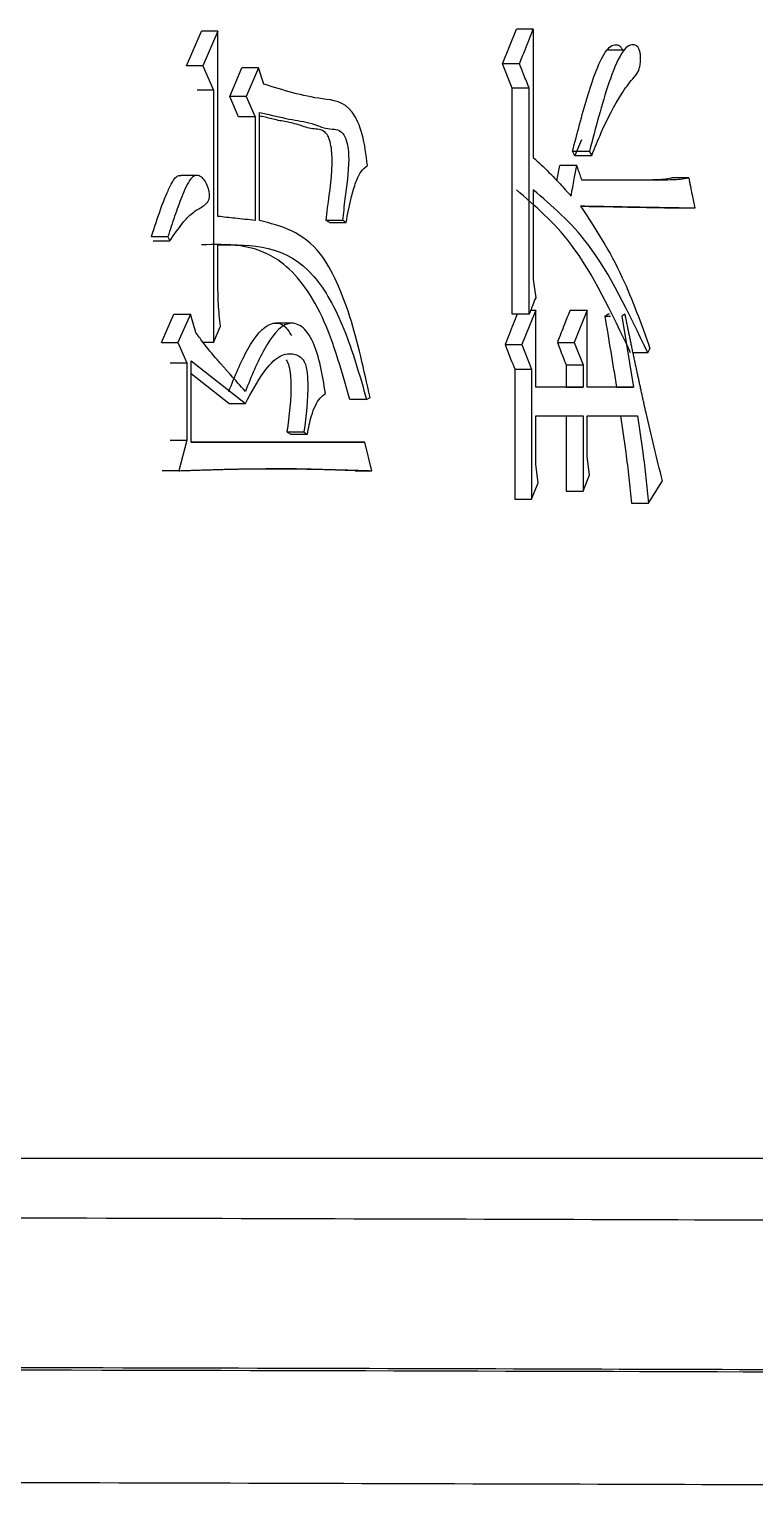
# Model space of a CAD drawing. Header units: millimetres. Extents: x 2223 to 4172, y 741 to 2119.
# Drawn here: x 3169.55 to 3173.41, y 981.24 to 989.01 of the extents above; entities that cross this region are included whole.
import ezdxf

# ---------------------------------------------------------------- set-up
doc = ezdxf.new("R2010")
doc.units = ezdxf.units.MM

msp = doc.modelspace()

# ---------------------------------------------------------------- linework, layer by layer
at = {"color": 7, "linetype": 'Continuous', "lineweight": 25}
for p, q in [((3170.3861, 988.8161), (3170.4663, 988.9999)), ((3170.554, 988.9999), (3170.4663, 988.9999)), ((3170.554, 988.9999), (3170.4736, 988.8161)), ((3170.5539, 988.0156), (3170.554, 988.9999)), ((3172.0672, 988.8269), (3172.1405, 989.0108)), ((3172.2303, 989.0108), (3172.2303, 988.3293)), ((3172.7122, 988.8988), (3172.6207, 988.8988)), ((3170.4736, 988.8161), (3170.3861, 988.8161)), ((3170.4736, 988.8161), (3170.5304, 988.6862)), ((3172.119, 988.6971), (3172.0672, 988.8269)), ((3172.1569, 988.8269), (3172.0672, 988.8269)), ((3170.6165, 988.6538), (3170.6818, 988.8052)), ((3170.7697, 988.8052), (3170.6818, 988.8052)), ((3170.7697, 988.8052), (3170.7043, 988.6538)), ((3170.7977, 988.7187), (3170.7697, 988.8052)), ((3170.5304, 988.6862), (3170.4428, 988.6862)), ((3170.5304, 988.6862), (3170.5303, 987.3449)), ((3172.1189, 987.4964), (3172.119, 988.6971)), ((3172.2087, 988.6971), (3172.119, 988.6971)), ((3172.2087, 987.4964), (3172.2087, 988.6971)), ((3170.7043, 988.6538), (3170.6165, 988.6538)), ((3170.6632, 988.5456), (3170.6165, 988.6538)), ((3170.7043, 988.6538), (3170.751, 988.5456)), ((3170.751, 988.5456), (3170.6632, 988.5456)), ((3170.751, 988.5456), (3170.751, 987.9939)), ((3170.7744, 987.9939), (3170.7744, 988.5672)), ((3172.5289, 988.3616), (3172.4387, 988.3616)), ((3172.4874, 988.4229), (3172.4513, 988.3403)), ((3172.3562, 988.2055), (3172.371, 988.286)), ((3172.4611, 988.286), (3172.371, 988.286)), ((3172.4513, 988.3403), (3172.5415, 988.3402)), ((3170.4448, 988.2334), (3170.3568, 988.2334)), ((3172.4866, 988.2103), (3172.9212, 988.2103)), ((3172.4866, 988.2103), (3172.8305, 988.2103)), ((3172.8305, 988.2103), (3172.9212, 988.2103)), ((3173.0565, 988.2212), (3172.9656, 988.2212)), ((3172.2303, 988.1562), (3172.2303, 987.6803)), ((3173.0892, 988.0589), (3172.9982, 988.0589)), ((3171.217, 987.994), (3171.1285, 987.994)), ((3171.1468, 987.9831), (3171.2353, 987.9831)), ((3170.2881, 987.9074), (3170.2008, 987.9074)), ((3170.2881, 987.9074), (3170.2977, 987.8857)), ((3170.5539, 987.6478), (3170.5539, 987.8641)), ((3172.2303, 987.6803), (3172.2432, 987.5829)), ((3170.2533, 987.3449), (3170.3198, 987.4963)), ((3170.3198, 987.4963), (3170.4072, 987.4963)), ((3170.4072, 987.4963), (3170.3406, 987.3449)), ((3170.4357, 987.399), (3170.4072, 987.4963)), ((3172.2087, 987.4964), (3172.1189, 987.4964)), ((3172.2432, 987.518), (3172.1699, 987.3341)), ((3172.2173, 987.518), (3172.2432, 987.518)), ((3172.2432, 987.107), (3172.2432, 987.518)), ((3172.5162, 987.518), (3172.4484, 987.3449)), ((3172.5162, 987.107), (3172.5162, 987.518)), ((3172.6108, 987.4856), (3172.6275, 987.4964)), ((3172.6348, 987.4964), (3172.6275, 987.4964)), ((3172.7179, 987.4964), (3172.7012, 987.4856)), ((3170.5303, 987.3449), (3170.5681, 987.4314)), ((3170.9472, 987.4478), (3170.8591, 987.4478)), ((3172.6108, 987.4856), (3172.6407, 987.4856)), ((3172.7012, 987.4856), (3172.7638, 987.107)), ((3170.2533, 987.3449), (3170.3406, 987.3449)), ((3170.3406, 987.3449), (3170.3882, 987.2367)), ((3170.5303, 987.3449), (3170.4758, 987.3449)), ((3172.3583, 987.3449), (3172.4484, 987.3449)), ((3172.4484, 987.3449), (3172.495, 987.226)), ((3172.0801, 987.3341), (3172.1699, 987.3341)), ((3172.1699, 987.3341), (3172.2216, 987.2043)), ((3172.8385, 987.2908), (3172.7608, 987.2908)), ((3172.8385, 987.2908), (3172.8509, 987.3124)), ((3170.3008, 987.2367), (3170.3882, 987.2367)), ((3170.3882, 987.2367), (3170.3882, 986.8257)), ((3170.412, 987.2475), (3170.6996, 987.0204)), ((3170.412, 986.8149), (3170.412, 987.2475)), ((3172.1318, 987.2043), (3172.2216, 987.2043)), ((3172.2216, 987.2043), (3172.2216, 986.512)), ((3172.4049, 987.226), (3172.495, 987.226)), ((3172.4049, 987.226), (3172.4049, 987.107)), ((3172.495, 987.226), (3172.495, 987.107)), ((3170.6118, 987.0204), (3170.412, 987.1784)), ((3172.495, 987.107), (3172.2432, 987.107)), ((3172.4049, 987.107), (3172.2432, 987.107)), ((3172.4049, 987.107), (3172.495, 987.107)), ((3172.7638, 987.107), (3172.5162, 987.107)), ((3172.6733, 987.107), (3172.5162, 987.107)), ((3172.6733, 987.107), (3172.7638, 987.107)), ((3171.3443, 987.042), (3171.3624, 987.0528)), ((3170.6118, 987.0204), (3170.6996, 987.0204)), ((3172.2432, 986.9555), (3172.495, 986.9555)), ((3172.2432, 986.6959), (3172.2432, 986.9555)), ((3172.4048, 986.9555), (3172.4048, 986.5553)), ((3172.495, 986.9555), (3172.495, 986.5553)), ((3172.5162, 986.9555), (3172.7846, 986.9555)), ((3172.5162, 986.7392), (3172.5162, 986.9555)), ((3170.3008, 986.8257), (3170.3882, 986.8257)), ((3170.3882, 986.8257), (3170.3454, 986.6634)), ((3171.3352, 986.8149), (3170.412, 986.8149)), ((3170.412, 986.8149), (3171.2466, 986.8149)), ((3171.0108, 986.8689), (3170.9226, 986.8689)), ((3170.9226, 986.8689), (3170.941, 986.8581)), ((3170.941, 986.8581), (3171.0292, 986.8581)), ((3171.0108, 986.8689), (3171.0292, 986.8581)), ((3171.2466, 986.8149), (3171.3352, 986.8149)), ((3171.3714, 986.6634), (3171.3352, 986.8149)), ((3172.5289, 986.6418), (3172.5162, 986.7392)), ((3170.3454, 986.6634), (3170.258, 986.6634)), ((3171.2827, 986.6634), (3171.3714, 986.6634)), ((3172.2561, 986.5985), (3172.2432, 986.6959)), ((3172.495, 986.5553), (3172.5289, 986.6418)), ((3172.2216, 986.512), (3172.2561, 986.5985)), ((3172.8427, 986.4904), (3172.917, 986.6094)), ((3172.1318, 986.512), (3172.2216, 986.512)), ((3172.4048, 986.5553), (3172.495, 986.5553)), ((3172.7521, 986.4904), (3172.8427, 986.4904))]:
    msp.add_line(p, q, dxfattribs=at)
at = {"color": 7, "linetype": 'Continuous', "lineweight": 25, "flags": 128}
for points in [[(3172.2303, 989.0108), (3172.1854, 989.0108), (3172.1405, 989.0108)], [(3172.4513, 988.3402), (3172.4481, 988.3456), (3172.4449, 988.351), (3172.4387, 988.3617)], [(3172.5289, 988.3617), (3172.5352, 988.3509), (3172.5415, 988.3402)], [(3170.2104, 987.8857), (3170.241, 987.8857), (3170.2694, 987.8857), (3170.2977, 987.8857)], [(3172.426, 987.518), (3172.4488, 987.518), (3172.4825, 987.518), (3172.5162, 987.518)], [(3172.1318, 987.2043), (3172.1318, 986.8582), (3172.1318, 986.512)], [(3171.3443, 987.042), (3171.3083, 987.042), (3171.282, 987.042), (3171.2556, 987.042)]]:
    msp.add_lwpolyline(points, dxfattribs=at)
at = {"color": 7, "linetype": 'Continuous', "lineweight": 25}
for points, knots in [([(3172.1569, 988.8269), (3172.1669, 988.8519), (3172.1841, 988.895), (3172.2086, 988.9563), (3172.2231, 988.9926), (3172.2303, 989.0108)], [0, 0, 0, 0, 0.407194, 0.703597, 1, 1, 1, 1]), ([(3172.4387, 988.3617), (3172.4513, 988.4095), (3172.489, 988.553), (3172.5418, 988.7418), (3172.6016, 988.8761), (3172.641, 988.9233), (3172.6659, 988.9306), (3172.6851, 988.9264), (3172.6964, 988.916), (3172.7027, 988.9057), (3172.7043, 988.8993), (3172.7044, 988.8988)], [0, 0, 0, 0, 0.186803, 0.560962, 0.749178, 0.825797, 0.902611, 0.942659, 0.97537, 0.998161, 1, 1, 1, 1]), ([(3172.5415, 988.3403), (3172.5579, 988.3812), (3172.6062, 988.5012), (3172.6794, 988.6408), (3172.7484, 988.737), (3172.7847, 988.775), (3172.7973, 988.8124), (3172.8012, 988.8412), (3172.8011, 988.8692), (3172.7974, 988.8933), (3172.7905, 988.9115), (3172.7786, 988.925), (3172.7578, 988.9314), (3172.7294, 988.9227), (3172.682, 988.8604), (3172.6317, 988.73), (3172.5778, 988.5491), (3172.5453, 988.4243), (3172.5289, 988.3617)], [0, 0, 0, 0, 0.09565, 0.280795, 0.373244, 0.419662, 0.436462, 0.4533, 0.470465, 0.483389, 0.496387, 0.510841, 0.535897, 0.579802, 0.622961, 0.750748, 0.875017, 1, 1, 1, 1]), ([(3172.2087, 988.6971), (3172.2038, 988.7096), (3172.1938, 988.7345), (3172.1766, 988.7778), (3172.1643, 988.8086), (3172.1569, 988.8269)], [0, 0, 0, 0, 0.288432, 0.576865, 1, 1, 1, 1]), ([(3171.3488, 988.286), (3171.3418, 988.343), (3171.3281, 988.4542), (3171.2495, 988.6284), (3171.0557, 988.6388), (3170.9002, 988.687), (3170.7977, 988.7187)], [0, 0, 0, 0, 0.1295403, 0.2526388, 0.50766, 1, 1, 1, 1]), ([(3170.7744, 988.5672), (3170.7861, 988.565), (3170.8445, 988.5538), (3170.9421, 988.5278), (3171.0481, 988.5164), (3171.1217, 988.4811), (3171.1684, 988.481), (3171.2019, 988.4739), (3171.2241, 988.4517), (3171.2383, 988.4179), (3171.2475, 988.3729), (3171.252, 988.2652), (3171.2309, 988.141), (3171.2206, 988.0322), (3171.217, 987.994)], [0, 0, 0, 0, 0.051282, 0.25636, 0.431754, 0.51946, 0.589456, 0.639546, 0.668094, 0.696777, 0.732309, 0.768498, 0.918801, 1, 1, 1, 1]), ([(3171.1285, 987.994), (3171.1313, 988.0161), (3171.1453, 988.126), (3171.1653, 988.2544), (3171.1581, 988.3791), (3171.1486, 988.4216), (3171.1346, 988.4529), (3171.1014, 988.4849), (3171.0588, 988.476), (3171.0014, 988.4968), (3170.944, 988.5144), (3170.8744, 988.525), (3170.8181, 988.5405), (3170.7846, 988.5471), (3170.7744, 988.5491)], [0, 0, 0, 0, 0.054921, 0.272966, 0.312507, 0.352188, 0.383382, 0.414603, 0.535292, 0.594414, 0.712513, 0.830508, 0.948503, 1, 1, 1, 1]), ([(3171.2353, 987.9831), (3171.2433, 988.0271), (3171.2565, 988.0991), (3171.283, 988.1888), (3171.3111, 988.2553), (3171.3364, 988.2759), (3171.3488, 988.286)], [0, 0, 0, 0, 0.349071, 0.571765, 0.789358, 1, 1, 1, 1]), ([(3172.2303, 988.3293), (3172.2583, 988.3034), (3172.3065, 988.2588), (3172.3731, 988.1883), (3172.4119, 988.1453), (3172.4314, 988.1238)], [0, 0, 0, 0, 0.409741, 0.70481, 1, 1, 1, 1]), ([(3172.4314, 988.1238), (3172.4342, 988.1391), (3172.4398, 988.1698), (3172.4497, 988.2239), (3172.4568, 988.2627), (3172.4611, 988.286)], [0, 0, 0, 0, 0.283862, 0.567725, 1, 1, 1, 1]), ([(3172.4611, 988.286), (3172.4632, 988.2797), (3172.4685, 988.264), (3172.477, 988.2387), (3172.4834, 988.2198), (3172.4866, 988.2103)], [0, 0, 0, 0, 0.250001, 0.6250002, 1, 1, 1, 1]), ([(3170.2008, 987.9074), (3170.217, 987.9583), (3170.2422, 988.0379), (3170.279, 988.1325), (3170.3051, 988.1879), (3170.3264, 988.2223), (3170.3438, 988.2343), (3170.3534, 988.2327), (3170.3568, 988.2322)], [0, 0, 0, 0, 0.385113, 0.602792, 0.768152, 0.874694, 0.955427, 1, 1, 1, 1]), ([(3170.2977, 987.8857), (3170.3219, 987.9207), (3170.3623, 987.979), (3170.4242, 988.044), (3170.468, 988.0625), (3170.4941, 988.0846), (3170.5028, 988.0971), (3170.5076, 988.1094), (3170.5095, 988.123), (3170.5086, 988.1413), (3170.5029, 988.168), (3170.4906, 988.1985), (3170.4712, 988.2229), (3170.45, 988.2344), (3170.4287, 988.234), (3170.3957, 988.2028), (3170.3623, 988.1224), (3170.3228, 988.0178), (3170.2997, 987.9443), (3170.2881, 987.9074)], [0, 0, 0, 0, 0.156412, 0.260868, 0.365462, 0.392662, 0.410241, 0.42134, 0.432549, 0.445637, 0.467959, 0.506678, 0.545841, 0.586947, 0.621916, 0.6571, 0.775363, 0.887354, 1, 1, 1, 1]), ([(3172.8305, 988.2103), (3172.8466, 988.2106), (3172.8773, 988.2112), (3172.9224, 988.2134), (3172.9512, 988.2186), (3172.9656, 988.2212)], [0, 0, 0, 0, 0.356279, 0.6779441, 1, 1, 1, 1]), ([(3172.9212, 988.2103), (3172.9373, 988.2106), (3172.968, 988.2112), (3173.0132, 988.2134), (3173.0421, 988.2186), (3173.0565, 988.2212)], [0, 0, 0, 0, 0.355817, 0.677713, 1, 1, 1, 1]), ([(3173.0565, 988.2212), (3173.0596, 988.2061), (3173.0656, 988.1761), (3173.0765, 988.122), (3173.0843, 988.083), (3173.0892, 988.0589)], [0, 0, 0, 0, 0.277507, 0.555013, 1, 1, 1, 1]), ([(3172.7479, 987.2908), (3172.6476, 987.5022), (3172.4699, 987.8766), (3172.2404, 988.0714), (3172.1405, 988.1562)], [0, 0, 0, 0, 0.564667, 1, 1, 1, 1]), ([(3172.8385, 987.2908), (3172.738, 987.5023), (3172.5601, 987.8767), (3172.3303, 988.0714), (3172.2303, 988.1562)], [0, 0, 0, 0, 0.564597, 1, 1, 1, 1]), ([(3173.0892, 988.0589), (3173.0853, 988.059), (3173.0735, 988.0592), (3173.0578, 988.0595), (3173.0382, 988.0598), (3173.0186, 988.0602), (3172.9989, 988.0605), (3172.9792, 988.0608), (3172.9635, 988.0611), (3172.9437, 988.0615), (3172.924, 988.0618), (3172.9042, 988.0621), (3172.8844, 988.0625), (3172.8685, 988.0627), (3172.8486, 988.0631), (3172.8327, 988.0634), (3172.8128, 988.0637), (3172.7929, 988.0641), (3172.7729, 988.0644), (3172.7529, 988.0648), (3172.7369, 988.0651), (3172.7169, 988.0654), (3172.6968, 988.0658), (3172.6767, 988.0662), (3172.6566, 988.0665), (3172.6405, 988.0668), (3172.6203, 988.0672), (3172.6042, 988.0675), (3172.584, 988.0679), (3172.5678, 988.0682), (3172.5475, 988.0685), (3172.5204, 988.069), (3172.4973, 988.0694), (3172.4823, 988.0697)], [0, 0, 0, 0, 0.019729, 0.059186, 0.078915, 0.118372, 0.157829, 0.177558, 0.217015, 0.236744, 0.276201, 0.315659, 0.335387, 0.374845, 0.394573, 0.43403, 0.453759, 0.493216, 0.532674, 0.552402, 0.59186, 0.611588, 0.651046, 0.690503, 0.710232, 0.749689, 0.769418, 0.808875, 0.828604, 0.868061, 0.88779, 0.927247, 1, 1, 1, 1]), ([(3172.4823, 988.0696), (3172.5596, 987.9516), (3172.6988, 987.739), (3172.8041, 987.4437), (3172.8509, 987.3124)], [0, 0, 0, 0, 0.555449, 1, 1, 1, 1]), ([(3172.9982, 988.0589), (3172.9354, 988.0601), (3172.8046, 988.0625), (3172.6327, 988.0656), (3172.5229, 988.0675), (3172.4832, 988.0682)], [0, 0, 0, 0, 0.371075, 0.772541, 1, 1, 1, 1]), ([(3170.751, 987.9939), (3170.7333, 987.9959), (3170.6978, 987.9998), (3170.6321, 988.007), (3170.5841, 988.0123), (3170.5539, 988.0156)], [0, 0, 0, 0, 0.271476, 0.542951, 1, 1, 1, 1]), ([(3171.3624, 987.0528), (3171.3305, 987.1996), (3171.2677, 987.4882), (3171.0826, 987.916), (3170.8901, 987.9647), (3170.7744, 987.9939)], [0, 0, 0, 0, 0.291804, 0.574112, 1, 1, 1, 1]), ([(3171.1468, 987.9831), (3171.1453, 987.9841), (3171.1422, 987.9859), (3171.1361, 987.9895), (3171.1315, 987.9922), (3171.1285, 987.994)], [0, 0, 0, 0, 0.253186, 0.506379, 1, 1, 1, 1]), ([(3171.2353, 987.9831), (3171.2323, 987.9849), (3171.2262, 987.9886), (3171.2201, 987.9922), (3171.217, 987.994)], [0, 0, 0, 0, 0.499996, 1, 1, 1, 1]), ([(3171.2556, 987.042), (3171.2083, 987.2082), (3171.1158, 987.533), (3170.8332, 987.8746), (3170.605, 987.8681), (3170.4663, 987.8641)], [0, 0, 0, 0, 0.291237, 0.569425, 1, 1, 1, 1]), ([(3170.5539, 987.8641), (3170.735, 987.866), (3170.9899, 987.8685), (3171.2342, 987.4266), (3171.3072, 987.1715), (3171.3443, 987.042)], [0, 0, 0, 0, 0.546872, 0.769893, 1, 1, 1, 1]), ([(3170.5681, 987.4314), (3170.5634, 987.4712), (3170.555, 987.5423), (3170.5543, 987.6155), (3170.5539, 987.6478)], [0, 0, 0, 0, 0.558835, 1, 1, 1, 1]), ([(3172.2432, 987.5829), (3172.2383, 987.5706), (3172.2301, 987.55), (3172.2186, 987.5211), (3172.212, 987.5046), (3172.2087, 987.4964)], [0, 0, 0, 0, 0.428361, 0.714181, 1, 1, 1, 1]), ([(3172.1447, 987.4964), (3172.1377, 987.4786), (3172.1234, 987.4427), (3172.1019, 987.3886), (3172.0874, 987.3523), (3172.0801, 987.3341)], [0, 0, 0, 0, 0.32842, 0.66421, 1, 1, 1, 1]), ([(3172.426, 987.518), (3172.4162, 987.493), (3172.4001, 987.4517), (3172.3775, 987.394), (3172.3647, 987.3613), (3172.3583, 987.3449)], [0, 0, 0, 0, 0.432898, 0.716449, 1, 1, 1, 1]), ([(3172.917, 986.6094), (3172.8874, 986.7289), (3172.8541, 986.8634), (3172.8216, 987.0089), (3172.8148, 987.0396), (3172.8097, 987.0627), (3172.8046, 987.0858), (3172.8004, 987.105), (3172.7962, 987.1243), (3172.7929, 987.1398), (3172.7896, 987.1552), (3172.7871, 987.1668), (3172.7846, 987.1784), (3172.7813, 987.1939), (3172.778, 987.2094), (3172.7747, 987.2248), (3172.7722, 987.2365), (3172.7698, 987.2481), (3172.7665, 987.2636), (3172.7632, 987.2791), (3172.76, 987.2947), (3172.7575, 987.3063), (3172.7543, 987.3219), (3172.751, 987.3374), (3172.7478, 987.353), (3172.7453, 987.3646), (3172.7429, 987.3763), (3172.7405, 987.388), (3172.738, 987.3996), (3172.736, 987.4094), (3172.7344, 987.4171), (3172.7332, 987.423), (3172.732, 987.4288), (3172.7303, 987.4366), (3172.7287, 987.4444), (3172.7271, 987.4522), (3172.7259, 987.458), (3172.7247, 987.4638), (3172.7231, 987.4716), (3172.7214, 987.4794), (3172.7196, 987.4883), (3172.7185, 987.4933), (3172.7179, 987.4964)], [0, 0, 0, 0, 0.414083, 0.465835, 0.49171, 0.517586, 0.543462, 0.569338, 0.582276, 0.608151, 0.621089, 0.634027, 0.646965, 0.659903, 0.685779, 0.698716, 0.711654, 0.724592, 0.73753, 0.763406, 0.776344, 0.789282, 0.802219, 0.828095, 0.841033, 0.853971, 0.866909, 0.879847, 0.892784, 0.905722, 0.912191, 0.91866, 0.925129, 0.931598, 0.944536, 0.951005, 0.957474, 0.963943, 0.970412, 0.98335, 0.989818, 1, 1, 1, 1]), ([(3170.6118, 987.0853), (3170.6436, 987.1639), (3170.706, 987.3179), (3170.813, 987.4579), (3170.9031, 987.4484), (3170.9333, 987.4001), (3170.9443, 987.3824)], [0, 0, 0, 0, 0.366502, 0.718078, 0.897344, 1, 1, 1, 1]), ([(3171.1257, 987.0745), (3171.1093, 987.1737), (3171.0845, 987.3234), (3171.0008, 987.4412), (3170.9022, 987.4613), (3170.7936, 987.3168), (3170.7314, 987.1635), (3170.6996, 987.0853)], [0, 0, 0, 0, 0.25015, 0.377758, 0.502112, 0.745934, 1, 1, 1, 1]), ([(3172.6108, 987.4856), (3172.6212, 987.4228), (3172.6368, 987.3283), (3172.6576, 987.2021), (3172.668, 987.1387), (3172.6733, 987.107)], [0, 0, 0, 0, 0.497508, 0.748754, 1, 1, 1, 1]), ([(3170.6996, 987.0853), (3170.6732, 987.1149), (3170.6434, 987.1482), (3170.6103, 987.1855), (3170.602, 987.1948), (3170.5938, 987.2042), (3170.5855, 987.2135), (3170.5772, 987.2229), (3170.5657, 987.2361), (3170.5309, 987.2756), (3170.4855, 987.3303), (3170.448, 987.3821), (3170.4357, 987.399)], [0, 0, 0, 0, 0.297523, 0.334713, 0.371903, 0.390498, 0.427688, 0.464879, 0.483474, 0.557855, 0.855503, 1, 1, 1, 1]), ([(3172.3583, 987.3449), (3172.3632, 987.3325), (3172.3734, 987.3064), (3172.3889, 987.2667), (3172.3995, 987.2395), (3172.4049, 987.226)], [0, 0, 0, 0, 0.314838, 0.657419, 1, 1, 1, 1]), ([(3170.6996, 987.0204), (3170.7317, 987.0797), (3170.7861, 987.1802), (3170.8724, 987.2764), (3170.9365, 987.2896), (3170.9794, 987.2787), (3171.0038, 987.2608), (3171.0195, 987.2293), (3171.0289, 987.1868), (3171.0363, 987.0635), (3171.0222, 986.9554), (3171.0108, 986.8689)], [0, 0, 0, 0, 0.237031, 0.40138, 0.534635, 0.589033, 0.643886, 0.675792, 0.707579, 0.7663, 1, 1, 1, 1]), ([(3172.0801, 987.3341), (3172.0851, 987.3216), (3172.0951, 987.2967), (3172.1123, 987.2534), (3172.1246, 987.2226), (3172.1318, 987.2043)], [0, 0, 0, 0, 0.288602, 0.577203, 1, 1, 1, 1]), ([(3170.9226, 986.8689), (3170.9341, 986.9569), (3170.9478, 987.0611), (3170.9408, 987.1831), (3170.9329, 987.2269), (3170.9224, 987.2454), (3170.9181, 987.2531)], [0, 0, 0, 0, 0.664291, 0.787396, 0.911549, 1, 1, 1, 1]), ([(3171.0292, 986.8581), (3171.0357, 986.8919), (3171.0462, 986.9471), (3171.071, 987.0103), (3171.0963, 987.0518), (3171.116, 987.067), (3171.1257, 987.0745)], [0, 0, 0, 0, 0.34974, 0.571287, 0.787704, 1, 1, 1, 1]), ([(3172.694, 986.9555), (3172.7037, 986.8906), (3172.7198, 986.7819), (3172.7389, 986.6265), (3172.7477, 986.5358), (3172.7521, 986.4904)], [0, 0, 0, 0, 0.424957, 0.71216, 1, 1, 1, 1]), ([(3172.7846, 986.9555), (3172.7944, 986.8908), (3172.8109, 986.7822), (3172.829, 986.6261), (3172.8381, 986.5357), (3172.8427, 986.4904)], [0, 0, 0, 0, 0.424962, 0.712284, 1, 1, 1, 1]), ([(3170.3454, 986.6634), (3170.3544, 986.6637), (3170.3679, 986.6642), (3170.3859, 986.6648), (3170.3994, 986.6652), (3170.4129, 986.6656), (3170.4264, 986.6661), (3170.4399, 986.6665), (3170.4533, 986.667), (3170.4668, 986.6674), (3170.4847, 986.6679), (3170.5026, 986.6685), (3170.5205, 986.669), (3170.5339, 986.6694), (3170.5518, 986.6699), (3170.5697, 986.6704), (3170.5875, 986.6709), (3170.6009, 986.6712), (3170.6142, 986.6715), (3170.632, 986.6719), (3170.6498, 986.6723), (3170.6676, 986.6727), (3170.6809, 986.6729), (3170.6942, 986.6732), (3170.7119, 986.6734), (3170.7296, 986.6737), (3170.7473, 986.6739), (3170.7584, 986.674), (3170.7672, 986.6741), (3170.7739, 986.6741), (3170.7805, 986.6742), (3170.7893, 986.6743), (3170.7981, 986.6743), (3170.807, 986.6743), (3170.8136, 986.6744), (3170.8202, 986.6744), (3170.8268, 986.6744), (3170.8334, 986.6744), (3170.8389, 986.6744), (3170.8433, 986.6744), (3170.8466, 986.6744), (3170.851, 986.6744), (3170.8554, 986.6744), (3170.8598, 986.6744), (3170.8642, 986.6744), (3170.8697, 986.6744), (3170.8763, 986.6743), (3170.8851, 986.6743), (3170.8938, 986.6743), (3170.9026, 986.6742), (3170.9092, 986.6742), (3170.918, 986.6741), (3170.9289, 986.674), (3170.9421, 986.6739), (3170.9552, 986.6737), (3170.9683, 986.6736), (3170.9858, 986.6733), (3171.0033, 986.6731), (3171.0207, 986.6728), (3171.0338, 986.6725), (3171.0469, 986.6723), (3171.0643, 986.672), (3171.0817, 986.6716), (3171.0991, 986.6712), (3171.1121, 986.6709), (3171.1251, 986.6706), (3171.1425, 986.6702), (3171.1598, 986.6697), (3171.1771, 986.6693), (3171.1901, 986.6689), (3171.2073, 986.6684), (3171.2246, 986.6679), (3171.2419, 986.6674), (3171.2548, 986.667), (3171.2677, 986.6666), (3171.2849, 986.6661), (3171.3021, 986.6656), (3171.3193, 986.6651), (3171.3322, 986.6647), (3171.3496, 986.6641), (3171.3626, 986.6637), (3171.3714, 986.6634)], [0, 0, 0, 0, 0.025705, 0.038557, 0.05141, 0.064262, 0.077115, 0.089967, 0.102819, 0.115672, 0.128524, 0.154229, 0.167082, 0.179934, 0.192786, 0.218491, 0.231344, 0.244196, 0.257049, 0.269901, 0.295606, 0.308458, 0.321311, 0.334163, 0.347016, 0.37272, 0.385573, 0.398425, 0.404851, 0.411278, 0.417704, 0.42413, 0.436983, 0.443409, 0.449835, 0.456261, 0.462687, 0.469114, 0.47554, 0.478753, 0.481966, 0.485179, 0.491605, 0.494818, 0.498032, 0.504458, 0.510884, 0.51731, 0.530163, 0.536589, 0.543015, 0.549441, 0.562294, 0.575146, 0.587999, 0.600851, 0.613703, 0.639408, 0.652261, 0.665113, 0.677966, 0.690818, 0.716523, 0.729375, 0.742228, 0.75508, 0.767932, 0.793637, 0.80649, 0.819342, 0.832195, 0.857899, 0.870752, 0.883604, 0.896457, 0.909309, 0.935014, 0.947866, 0.960719, 0.973571, 1, 1, 1, 1]), ([(3171.2827, 986.6634), (3171.1451, 986.6686), (3170.9883, 986.6745), (3170.8282, 986.6744), (3170.8087, 986.6743)], [0, 0, 0, 0, 0.87795, 1, 1, 1, 1]), ([(3115.0069, 983.0085), (3115.6532, 983.0085), (3118.8885, 983.0085), (3124.6405, 983.0086), (3130.8401, 983.0087), (3136.8495, 983.0087), (3141.489, 983.0087), (3147.0262, 983.0088), (3151.2346, 983.0088), (3156.169, 983.0089), (3160.7667, 983.0089), (3164.8618, 983.0089), (3168.5434, 983.009), (3171.1519, 983.009), (3173.962, 983.0091), (3175.8323, 983.0092), (3177.8606, 983.0093), (3178.6169, 983.0093), (3179.1456, 983.0094)], [0, 0, 0, 0, 0.020124, 0.100733, 0.181328, 0.221587, 0.302184, 0.342442, 0.423039, 0.463298, 0.543894, 0.624491, 0.664749, 0.745346, 0.785604, 0.8662, 0.906458, 1, 1, 1, 1]), ([(3107.8679, 982.7404), (3109.1402, 982.7404), (3111.4665, 982.7403), (3114.83, 982.7399), (3117.9631, 982.7394), (3121.0793, 982.7386), (3124.173, 982.7377), (3127.2385, 982.7366), (3130.27, 982.7353), (3134.524, 982.7332), (3140.0644, 982.7299), (3146.8083, 982.7247), (3153.5359, 982.718), (3159.2569, 982.7106), (3163.9774, 982.703), (3167.7802, 982.6956), (3171.2143, 982.6873), (3174.1727, 982.6783), (3176.6261, 982.6686), (3177.6717, 982.6617), (3178.2035, 982.6583)], [0, 0, 0, 0, 0.037781, 0.069081, 0.100468, 0.131943, 0.163506, 0.195157, 0.226895, 0.258722, 0.330934, 0.408983, 0.49287, 0.582593, 0.645672, 0.711347, 0.779618, 0.850484, 0.923944, 1, 1, 1, 1]), ([(3178.9595, 981.8591), (3178.4598, 981.8624), (3177.474, 981.8689), (3175.1934, 981.8782), (3172.4327, 981.8868), (3169.2043, 981.8949), (3165.5936, 981.9022), (3161.0476, 981.9099), (3155.4445, 981.9176), (3148.7258, 981.9248), (3141.8231, 981.9306), (3134.8937, 981.935), (3128.0696, 981.9383), (3121.4596, 981.9405), (3115.1497, 981.9418), (3110.6454, 981.9423), (3108.2627, 981.9423), (3107.8679, 981.9423)], [0, 0, 0, 0, 0.07139, 0.140843, 0.208359, 0.273937, 0.337578, 0.399281, 0.488173, 0.572709, 0.652888, 0.72871, 0.800173, 0.867277, 0.930021, 0.988406, 1, 1, 1, 1]), ([(3179.4963, 981.8452), (3178.7715, 981.8497), (3177.3217, 981.8588), (3173.5314, 981.8717), (3168.6333, 981.8838), (3162.5927, 981.8948), (3155.5447, 981.9045), (3147.6019, 981.9128), (3138.9021, 981.9195), (3129.5952, 981.9245), (3121.1534, 981.9273), (3113.8733, 981.9287), (3109.8697, 981.9289), (3107.8679, 981.929)], [0, 0, 0, 0, 0.0981345, 0.196269, 0.2944034, 0.3925379, 0.4906723, 0.5888066, 0.686941, 0.7850753, 0.8832097, 0.9416048, 1, 1, 1, 1]), ([(3089.4807, 981.3375), (3092.5054, 981.3383), (3098.5419, 981.34), (3107.695, 981.3403), (3116.737, 981.339), (3125.5643, 981.336), (3134.0565, 981.3314), (3140.901, 981.3261), (3146.3581, 981.3211), (3150.7109, 981.3164), (3155.1687, 981.3108), (3159.6473, 981.3043), (3163.7812, 981.2971), (3167.5216, 981.2893), (3170.8399, 981.2812), (3173.8752, 981.2721), (3176.5273, 981.2622), (3178.7622, 981.2515), (3179.7402, 981.244), (3180.2393, 981.2402)], [0, 0, 0, 0, 0.074691, 0.149062, 0.223115, 0.296848, 0.370262, 0.443356, 0.483243, 0.526636, 0.573536, 0.623941, 0.677851, 0.725458, 0.775499, 0.827974, 0.882883, 0.940225, 1, 1, 1, 1])]:
    msp.add_open_spline(points, degree=3, knots=knots, dxfattribs=at)

doc.saveas('drawing.dxf')
